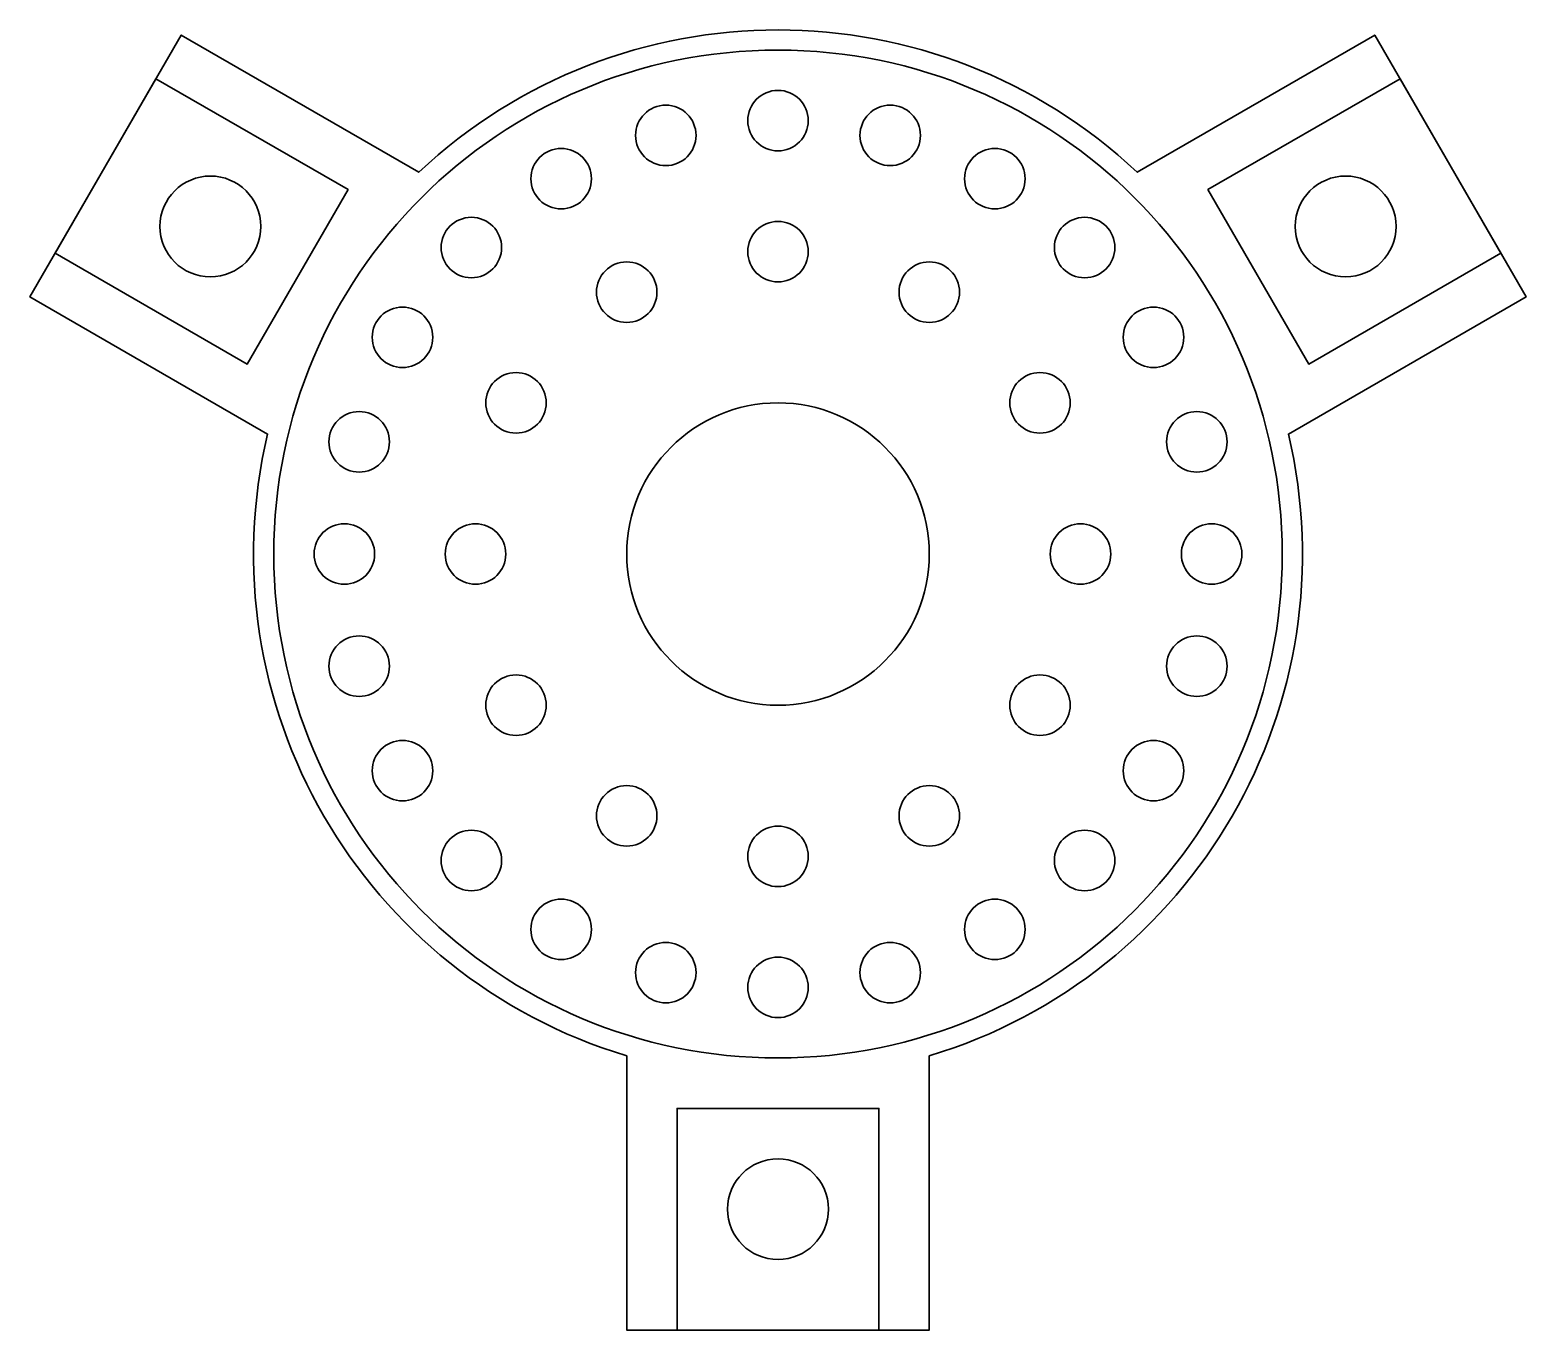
# Model space of a CAD drawing. Header units: millimetres. Extents: x -3.71 to 3.71, y -3.85 to 2.6.
import ezdxf

# ---------------------------------------------------------------- set-up
doc = ezdxf.new("R2010")
doc.units = ezdxf.units.MM
for name, color, linetype, lineweight in [('Border', 7, 'Continuous', 30), ('Bottom', 30, 'Continuous', 30), ('DarkTop', 2, 'Continuous', 30), ('Top', 2, 'Continuous', 30)]:
    doc.layers.add(name, color=color, linetype=linetype, lineweight=lineweight)
doc.layers.add('DarkBottom', color=6, linetype='Continuous')

msp = doc.modelspace()

# ---------------------------------------------------------------- linework, layer by layer
at = {"layer": 'Border'}
msp.add_lwpolyline([(-0.75, -2.489478), (-0.75, -2.489478), (-0.75, -3.85), (0.75, -3.85), (0.75, -2.489478, 0.396273), (2.530951, 0.59522), (2.530951, 0.59522), (3.709198, 1.275481), (2.959198, 2.574519), (1.780951, 1.894258, 0.396273), (-1.780951, 1.894258), (-1.780951, 1.894258), (-2.959198, 2.574519), (-3.709198, 1.275481), (-2.530951, 0.59522, 0.396273)], format="xyb", close=True, dxfattribs=at)
at = {"layer": 'Bottom'}
msp.add_lwpolyline([(2.5, 0, 1), (-2.5, 0, 1)], format="xyb", close=True, dxfattribs=at)
for points in [[(-2.63157, 0.941987), (-2.13157, 1.808013), (-3.084198, 2.358013), (-3.584198, 1.491987)], [(2.13157, 1.808013), (2.63157, 0.941987), (3.584198, 1.491987), (3.084198, 2.358013)], [(0.5, -2.75), (-0.5, -2.75), (-0.5, -3.85), (0.5, -3.85)]]:
    msp.add_lwpolyline(points, close=True, dxfattribs=at)
at = {"layer": 'DarkBottom'}
for centre, radius in [((0, 2.15), 0.15), ((-0.556461, 2.076741), 0.15), ((0.556461, 2.076741), 0.15), ((-1.075, 1.861955), 0.15), ((1.075, 1.861955), 0.15), ((-2.814583, 1.625), 0.25), ((2.814583, 1.625), 0.25), ((-1.52028, 1.52028), 0.15), ((0, 1.5), 0.15), ((1.52028, 1.52028), 0.15), ((-0.75, 1.299038), 0.15), ((0.75, 1.299038), 0.15), ((-1.861955, 1.075), 0.15), ((1.861955, 1.075), 0.15), ((-1.299038, 0.75), 0.15), ((1.299038, 0.75), 0.15), ((0, 0), 0.75), ((-2.076741, 0.556461), 0.15), ((2.076741, 0.556461), 0.15), ((-2.15, 0), 0.15), ((-1.5, 0), 0.15), ((1.5, 0), 0.15), ((2.15, 0), 0.15), ((-2.076741, -0.556461), 0.15), ((2.076741, -0.556461), 0.15), ((-1.299038, -0.75), 0.15), ((1.299038, -0.75), 0.15), ((-1.861955, -1.075), 0.15), ((1.861955, -1.075), 0.15), ((-0.75, -1.299038), 0.15), ((0.75, -1.299038), 0.15), ((-1.52028, -1.52028), 0.15), ((0, -1.5), 0.15), ((1.52028, -1.52028), 0.15), ((-1.075, -1.861955), 0.15), ((1.075, -1.861955), 0.15), ((-0.556461, -2.076741), 0.15), ((0.556461, -2.076741), 0.15), ((0, -2.15), 0.15), ((0, -3.25), 0.25)]:
    msp.add_circle(centre, radius, dxfattribs=at)
at = {"layer": 'DarkTop'}
for centre, radius in [((0, 2.15), 0.15), ((-0.556461, 2.076741), 0.15), ((0.556461, 2.076741), 0.15), ((-1.075, 1.861955), 0.15), ((1.075, 1.861955), 0.15), ((-2.814583, 1.625), 0.25), ((2.814583, 1.625), 0.25), ((-1.52028, 1.52028), 0.15), ((0, 1.5), 0.15), ((1.52028, 1.52028), 0.15), ((-0.75, 1.299038), 0.15), ((0.75, 1.299038), 0.15), ((-1.861955, 1.075), 0.15), ((1.861955, 1.075), 0.15), ((-1.299038, 0.75), 0.15), ((1.299038, 0.75), 0.15), ((0, 0), 0.75), ((-2.076741, 0.556461), 0.15), ((2.076741, 0.556461), 0.15), ((-2.15, 0), 0.15), ((-1.5, 0), 0.15), ((1.5, 0), 0.15), ((2.15, 0), 0.15), ((-2.076741, -0.556461), 0.15), ((2.076741, -0.556461), 0.15), ((-1.299038, -0.75), 0.15), ((1.299038, -0.75), 0.15), ((-1.861955, -1.075), 0.15), ((1.861955, -1.075), 0.15), ((-0.75, -1.299038), 0.15), ((0.75, -1.299038), 0.15), ((-1.52028, -1.52028), 0.15), ((0, -1.5), 0.15), ((1.52028, -1.52028), 0.15), ((-1.075, -1.861955), 0.15), ((1.075, -1.861955), 0.15), ((-0.556461, -2.076741), 0.15), ((0.556461, -2.076741), 0.15), ((0, -2.15), 0.15), ((0, -3.25), 0.25)]:
    msp.add_circle(centre, radius, dxfattribs=at)
at = {"layer": 'Top'}
msp.add_lwpolyline([(2.5, 0, 1), (-2.5, 0, 1)], format="xyb", close=True, dxfattribs=at)
for points in [[(-3.584198, 1.491987), (-2.63157, 0.941987), (-2.13157, 1.808013), (-3.084198, 2.358013)], [(2.63157, 0.941987), (3.584198, 1.491987), (3.084198, 2.358013), (2.13157, 1.808013)], [(-0.5, -3.85), (0.5, -3.85), (0.5, -2.75), (-0.5, -2.75)]]:
    msp.add_lwpolyline(points, close=True, dxfattribs=at)

doc.saveas('drawing.dxf')
